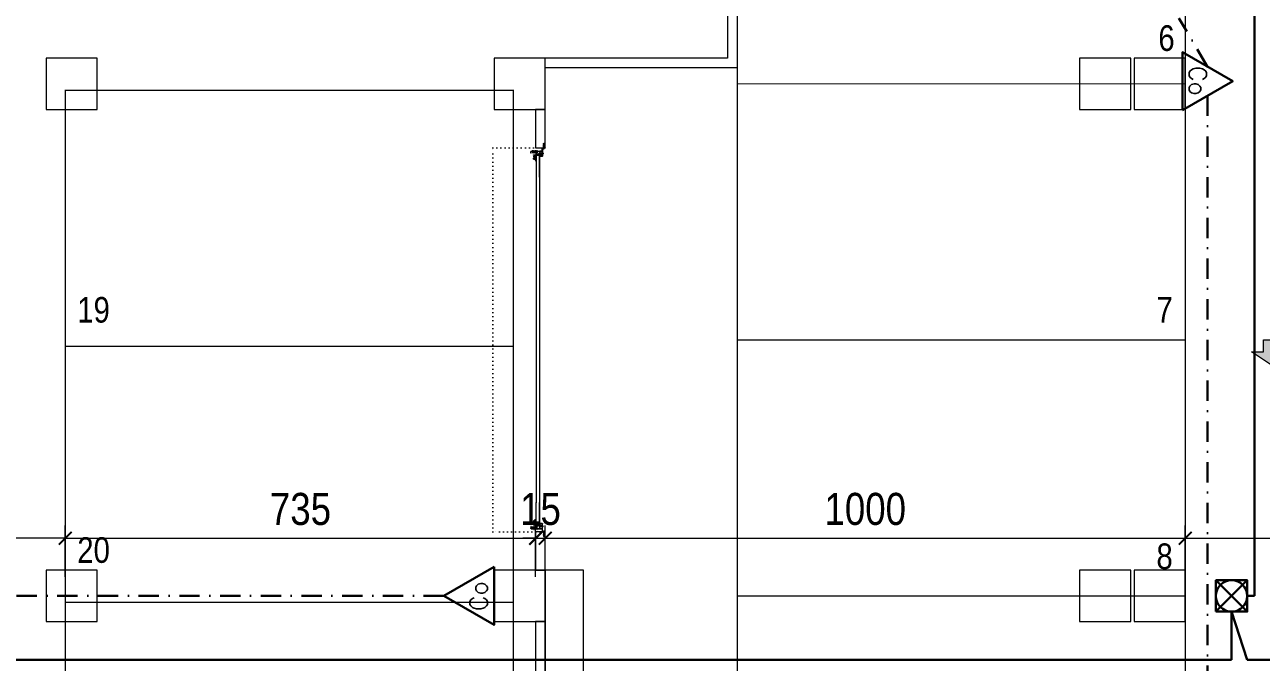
# Model space of a CAD drawing. Header units: metres. Extents: x -19121 to 152404, y -12107 to 29421.
# Drawn here: x 3627 to 5559, y 736 to 1732 of the extents above; entities that cross this region are included whole.
import ezdxf
from ezdxf.enums import TextEntityAlignment as Align

# ---------------------------------------------------------------- set-up
doc = ezdxf.new("R2010")
doc.units = ezdxf.units.M
doc.header["$LTSCALE"] = 50
doc.header["$MEASUREMENT"] = 0
for name, pattern in [('DASHDOT', [25.4, 12.7, -6.35, 0, -6.35]), ('DOT2', [0.125, 0, -0.125]), ('HIDDEN', [0.375, 0.25, -0.125])]:
    doc.linetypes.add(name, pattern=pattern)
doc.layers.get('0').update_dxf_attribs({"color": 9, "lineweight": 9})
for name, color, linetype, lineweight in [('00', 9, 'Continuous', 9), ('01', 9, 'Continuous', 9), ('05', 9, 'Continuous', 9), ('06D', 9, 'Continuous', 9), ('10', 9, 'Continuous', 9), ('20', 9, 'DOT2', 9), ('21', 9, 'Continuous', 9), ('25', 9, 'Continuous', 9), ('E-DUVAR TİPİ FLAŞÖR', 7, 'Continuous', 30), ('E-KABLO', 7, 'Continuous', 30), ('E-KARBONMONOKSİT DEDEKTÖRÜ', 7, 'Continuous', 30)]:
    doc.layers.add(name, color=color, linetype=linetype, lineweight=lineweight)
doc.styles.add('E-YAZI', font='txttw.shx', dxfattribs={"height": 200})
doc.styles.add('MuuM_TEXT-STANDART', font='ARIALN.TTF')
doc.dimstyles.new('MuuM_DIM200', dxfattribs={"dimscale": 20, "dimtxt": 2, "dimasz": 1, "dimexe": 1, "dimexo": 1, "dimgap": 1, "dimtad": 1, "dimdec": 1, "dimrnd": 0.5, "dimdsep": 46, "dimtxsty": 'MuuM_TEXT-STANDART', "dimblk": 'ARCHTICK', "dimcen": 0, "dimdle": 0.15, "dimclrd": 256, "dimclre": 256, "dimclrt": 256, "dimadec": 0, "dimazin": 0, "dimtfac": 5, "dimtdec": 1, "dimtix": 1, "dimtmove": 2, "dimatfit": 3, "dimldrblk": 'DOT', "dimfxl": 3, "dimfxlon": 1, "dimtolj": 1, "dimlwd": -1, "dimlwe": -1, "dimarcsym": 0})

# ---------------------------------------------------------------- blocks, each defined once
blk = doc.blocks.new('100_DUVAR TİPİ FLAŞÖR 085')
at = {"layer": 'E-DUVAR TİPİ FLAŞÖR', "color": 4}
blk.add_line((-1.224, 2.448), (1.224, 0), dxfattribs=at)
blk.add_lwpolyline([(-1.224, 0), (-1.224, 2.448), (1.224, 2.448), (1.224, 0)], close=True, dxfattribs=at)
blk.add_lwpolyline([(1.224, 2.448), (-1.224, 0)], dxfattribs=at)
blk.add_circle((0, 1.224), 1.224, dxfattribs=at)
blk = doc.blocks.new('100_KARBONMONOKSİT DEDEKTÖRÜ 085')
at = {"layer": 'E-KARBONMONOKSİT DEDEKTÖRÜ', "color": 4}
blk.add_lwpolyline([(2.264, 0), (0, 3.922), (-2.264, 0)], close=True, dxfattribs=at)
at = {"layer": 'E-KARBONMONOKSİT DEDEKTÖRÜ', "color": 3, "style": 'E-YAZI'}
blk.add_text('Co', height=1.36, dxfattribs=at).set_placement((-0.022, 1.201), align=Align.MIDDLE)
blk = doc.blocks.new('p-kolon_80x80')
blk.add_lwpolyline([(-40, -40), (40, -40), (40, 40), (-40, 40)], close=True)
blk = doc.blocks.new('2.bod.sitatik')
at = {"layer": '01'}
for p in [(3700, -6990), (4400, -6990), (5315, -6990), (5400, -6990), (3700, -7790), (4400, -7790), (5315, -7790), (5400, -7790)]:
    blk.add_blockref('p-kolon_80x80', p, dxfattribs=at)
blk = doc.blocks.new('p-işyeri')
at = {"color": 0, "const_width": 2}
blk.add_lwpolyline([(200, 0), (200, 700), (-200, 700), (-200, 0)], close=True, dxfattribs=at)
blk = doc.blocks.new('p-seksiyoonel kapı profil')
for p, q in [((-6.6, 4.1), (-6.8, 4.1)), ((-6.8, -13), (-6.8, 4.1)), ((-6.6, -13), (-6.6, 4.1)), ((-6.3, 4.4), (-6.3, 4.6)), ((-6.3, 4.6), (1, 4.6)), ((-6.3, 4.4), (1, 4.4)), ((-1.4, 1.3), (-1.8, 1.6)), ((-1.8, 1.6), (-1.8, -2.4)), ((-1.8, 1.6), (-1.8, -2.4)), ((-1.4, 1.3), (-1.4, -2.4)), ((-1.2, 1.2), (-1.2, -2.4)), ((-0.7, 1.6), (-1, 1.3)), ((-1, 1.3), (-1, -2.4)), ((-0.7, 1.6), (-0.7, -2.4)), ((-0.6, 1.6), (-0.6, -2.4)), ((0, 0), (33.9, 0)), ((0, 0), (0, 0)), ((1, 4.4), (1, 4.6)), ((1.3, 4.1), (1.5, 4.1)), ((1.3, 4.1), (1.3, 1.6)), ((1.5, 1.6), (1.3, 1.6)), ((1.5, 4.1), (1.5, 1.6)), ((-7.8, -4.2), (-7.8, -3.9)), ((-7.5, -3.9), (-7.8, -3.9)), ((-7.5, -4.2), (-7.8, -4.2)), ((-7.8, -4.2), (-7.1, -4.2)), ((-7.8, -4.2), (-7.8, -4.2)), ((-7.8, -6.5), (-7.8, -6.3)), ((-7.5, -6.3), (-7.8, -6.3)), ((-7.5, -6.5), (-7.8, -6.5)), ((-7.8, -6.6), (-7.8, -6.5)), ((-7.8, -6.6), (-7.1, -6.6)), ((-7.8, -8.9), (-7.8, -8.6)), ((-7.5, -8.6), (-7.8, -8.6)), ((-7.5, -8.9), (-7.8, -8.9)), ((-7.8, -8.9), (-7.1, -8.9)), ((-7.8, -8.9), (-7.8, -8.9)), ((-7.8, -11.3), (-7.8, -11)), ((-7.5, -11), (-7.8, -11)), ((-7.5, -11.3), (-7.8, -11.3)), ((-7.8, -11.3), (-7.1, -11.3)), ((-7.8, -11.3), (-7.8, -11.3)), ((-7.5, -3.9), (-6.8, -3.9)), ((-7.5, -4.2), (-7.5, -3.9)), ((-6.8, -4.2), (-7.5, -4.2)), ((-7.5, -6.3), (-6.8, -6.3)), ((-7.5, -6.5), (-7.5, -6.3)), ((-6.8, -6.5), (-7.5, -6.5)), ((-7.5, -8.6), (-6.8, -8.6)), ((-7.5, -8.9), (-7.5, -8.6)), ((-6.8, -8.9), (-7.5, -8.9)), ((-7.5, -11), (-6.8, -11)), ((-7.5, -11.3), (-7.5, -11)), ((-6.8, -11.3), (-7.5, -11.3)), ((-7.1, -3.4), (-6.8, -3.4)), ((-7.1, -3.6), (-7.1, -3.4)), ((-7.1, -3.6), (-7.1, -3.9)), ((-6.8, -3.6), (-7.1, -3.6)), ((-7.1, -4.2), (-7.1, -4.7)), ((-6.8, -4.7), (-7.1, -4.7)), ((-7.1, -5.8), (-6.8, -5.8)), ((-7.1, -6), (-7.1, -5.8)), ((-7.1, -6), (-7.1, -6.3)), ((-6.8, -6), (-7.1, -6)), ((-7.1, -6.5), (-7.1, -7.1)), ((-6.8, -7.1), (-7.1, -7.1)), ((-7.1, -8.1), (-6.8, -8.1)), ((-7.1, -8.4), (-7.1, -8.1)), ((-7.1, -8.4), (-7.1, -8.6)), ((-6.8, -8.4), (-7.1, -8.4)), ((-7.1, -8.9), (-7.1, -9.4)), ((-6.8, -9.4), (-7.1, -9.4)), ((-7.1, -10.5), (-6.8, -10.5)), ((-7.1, -10.7), (-7.1, -10.5)), ((-7.1, -10.7), (-7.1, -11)), ((-6.8, -10.7), (-7.1, -10.7)), ((-7.1, -11.3), (-7.1, -11.8)), ((-6.8, -11.8), (-7.1, -11.8)), ((-6.8, -3.6), (-6.8, -3.4)), ((-6.8, -3.6), (-6.8, -3.9)), ((-6.8, -4.7), (-6.8, -4.2)), ((-6.8, -6), (-6.8, -5.8)), ((-6.8, -6), (-6.8, -6.3)), ((-6.8, -7.1), (-6.8, -6.6)), ((-6.8, -8.4), (-6.8, -8.1)), ((-6.8, -8.4), (-6.8, -8.6)), ((-6.8, -9.4), (-6.8, -8.9)), ((-6.8, -10.7), (-6.8, -10.5)), ((-6.8, -10.7), (-6.8, -11)), ((-6.8, -11.8), (-6.8, -11.3)), ((-6.6, -13), (-6.8, -13)), ((-6.8, -13), (-6.8, -13)), ((-6.6, -3.9), (-3.5, -3.9)), ((-6.6, -4.2), (-3.5, -4.2)), ((-6.6, -6.3), (-3.5, -6.3)), ((-6.6, -6.5), (-3.5, -6.5)), ((-6.6, -8.7), (-3.5, -8.7)), ((-6.6, -8.9), (-3.5, -8.9)), ((-6.6, -11), (-3.5, -11)), ((-6.6, -11.3), (-3.5, -11.3)), ((-6.3, -13.3), (-6.3, -13.5)), ((-3.3, -13.3), (-6.3, -13.3)), ((-3.3, -13.5), (-6.3, -13.5)), ((-6.3, -13.5), (-5.7, -13.5)), ((-6.3, -13.5), (-6.3, -13.5)), ((-3.4, -4.3), (-6, -4.3)), ((-6, -6.1), (-6, -4.3)), ((-6, -4.7), (-6, -4.7)), ((-6, -5.5), (-6, -4.7)), ((-6, -5.7), (-6, -5.5)), ((-6, -5.7), (-6, -5.7)), ((-6, -6.1), (-3.4, -6.1)), ((-5.7, -13.5), (-5.5, -13.5)), ((-5.7, -13.5), (-5.7, -13.5)), ((-5.5, -13.5), (-5.5, -13.5)), ((-3.5, -3.9), (-3.5, -4.2)), ((-3.5, -6.3), (-3.5, -6.5)), ((-3.5, -8.7), (-3.5, -8.9)), ((-3.5, -11), (-3.5, -11.3)), ((-3.4, -6.1), (-3.4, -4.3)), ((-2.1, -4.4), (-3.4, -4.4)), ((-3.4, -6), (-0.6, -6)), ((-3.3, -13.3), (-3.3, -13.5)), ((-2.1, -2.5), (-2.1, -2.4)), ((-2.1, -2.4), (-0.6, -2.4)), ((-2.1, -2.5), (-0.6, -2.5)), ((-2.1, -4.8), (-2.1, -2.5)), ((-2.1, -4.8), (-0.6, -4.8)), ((-1.6, -3.4), (-1.7, -3.6)), ((-1.7, -3.6), (-1.7, -3.7)), ((-1.7, -3.6), (-1.7, -3.8)), ((-1.7, -3.7), (-1.7, -3.9)), ((-1.7, -3.8), (-1.6, -3.9)), ((-1.7, -3.9), (-1.6, -4)), ((-1.4, -3.3), (-1.6, -3.3)), ((-1.6, -3.3), (-1.6, -3.4)), ((-1.6, -3.8), (-1.4, -3.6)), ((-1.6, -3.9), (-1.5, -4)), ((-1.6, -4), (-1.5, -4.1)), ((-1.5, -4), (-1.4, -4)), ((-1.5, -4.1), (-1.4, -4.1)), ((-1.3, -3.2), (-1.4, -3.3)), ((-1.4, -3.3), (-1.4, -3.6)), ((-1.4, -4), (-1.2, -4.1)), ((-1.4, -4.1), (-1.2, -4.1)), ((-1.2, -3.2), (-1.3, -3.2)), ((-1.2, -3.2), (-1.2, -3.5)), ((-1, -3.3), (-1.2, -3.2)), ((-1.2, -4.1), (-1.1, -4)), ((-1.2, -4.1), (-1.1, -4.1)), ((-1.1, -4), (-1, -4)), ((-1.1, -4.1), (-1, -4.1)), ((-1, -3.3), (-1, -3.6)), ((-0.9, -3.3), (-1, -3.3)), ((-1, -3.6), (-0.8, -3.8)), ((-1, -4), (-0.9, -3.9)), ((-1, -4.1), (-0.9, -4)), ((-0.8, -3.4), (-0.9, -3.3)), ((-0.9, -3.9), (-0.8, -3.8)), ((-0.9, -4), (-0.8, -3.9)), ((-0.8, -3.6), (-0.8, -3.4)), ((-0.8, -3.7), (-0.8, -3.6)), ((-0.8, -3.8), (-0.8, -3.6)), ((-0.8, -3.9), (-0.8, -3.7)), ((-0.1, 0), (-0.6, 0)), ((-0.6, -2), (-0.6, 0)), ((-0.6, -0.6), (-0.6, -0.7)), ((-0.6, -1.7), (-0.6, -1.7)), ((-0.6, -2), (-0.1, -2)), ((-0.6, -2), (-0.6, -2.4)), ((-0.6, -2.4), (-0.6, -2.5)), ((-0.6, -2.4), (-0.1, -2.4)), ((-0.6, -2.5), (-0.6, -2.5)), ((-0.6, -3.2), (-0.6, -2.5)), ((-0.6, -2.5), (-0.2, -2.5)), ((-0.6, -4.8), (-0.6, -3.2)), ((-0.6, -3.2), (-0.5, -3.2)), ((-0.6, -5.8), (-0.6, -4.8)), ((-0.6, -4.8), (-0.5, -4.8)), ((-0.6, -4.8), (-0.6, -5.3)), ((-0.1, -5.3), (-0.6, -5.3)), ((-0.6, -9.6), (-0.6, -5.3)), ((-0.6, -5.8), (-0.6, -5.8)), ((-0.6, -6), (-0.6, -5.8)), ((-0.1, -9.6), (-0.6, -9.6)), ((-0.5, -3.2), (-0.4, -3.2)), ((-0.5, -4.8), (-0.5, -3.2)), ((-0.4, -4.8), (-0.5, -4.8)), ((-0.4, -3.1), (-0.3, -2.9)), ((-0.4, -3.2), (-0.4, -3.1)), ((-0.3, -4.8), (-0.4, -4.8)), ((-0.3, -2.7), (-0.2, -2.5)), ((-0.3, -2.9), (-0.3, -2.7)), ((-0.2, -4.8), (-0.3, -4.8)), ((-0.3, -4.8), (-0.3, -4.8)), ((-0.2, -2.5), (-0.2, -2.5)), ((-0.2, -2.5), (-0.1, -2.5)), ((-0.1, -4.8), (-0.2, -4.8)), ((-0.2, -4.8), (-0.2, -4.8)), ((-0.1, -5.8), (-0.2, -5.8)), ((-0.2, -5.8), (0.4, -5.8)), ((-0.1, -0.2), (-0.1, 0)), ((-0.1, -0.2), (0, -0.2)), ((-0.1, -5.3), (-0.1, -0.2)), ((-0.1, -2.5), (-0.1, -2.4)), ((-0.1, -2.5), (-0.1, -2.5)), ((-0.1, -4.8), (-0.1, -4.8)), ((-0.1, -4.8), (-0.1, -4.8)), ((-0.1, -5.3), (0, -5.3)), ((-0.1, -5.8), (-0.1, -5.3)), ((0.4, -5.8), (-0.1, -5.8)), ((0.1, -5.8), (-0.1, -5.8)), ((-0.1, -9.6), (-0.1, -5.8)), ((33.9, 0), (0, 0)), ((0, 0), (0, -0.4)), ((0, -0.4), (0, -0.5)), ((0, -0.5), (0, -0.6)), ((0, -0.6), (0, -0.6)), ((0, -0.6), (0, -0.9)), ((0, -0.9), (0, -0.9)), ((0, -0.9), (0, -0.9)), ((0, -0.9), (0, -1.5)), ((0, -1.5), (0, -1.6)), ((0, -1.6), (0, -2.1)), ((0, -2.1), (0, -2.2)), ((0, -2.2), (0, -2.3)), ((0, -2.3), (0, -2.7)), ((0, -2.7), (0, -3.1)), ((0, -3.1), (0, -3.2)), ((0, -3.2), (0, -3.4)), ((0, -3.4), (0, -4.5)), ((0, -4.5), (0, -4.5)), ((0, -4.5), (0, -4.5)), ((0, -4.5), (0, -4.8)), ((0, -4.8), (0, -4.8)), ((0, -4.8), (0, -4.9)), ((0, -4.9), (0, -5.1)), ((0, -5.1), (0, -5.4)), ((0, -5.4), (33.9, -5.4)), ((0.1, -5.8), (0.1, -5.4)), ((0.1, -5.8), (0.1, -5.9)), ((0.3, -5.8), (0.1, -5.8)), ((0.1, -5.8), (0.2, -5.8)), ((0.4, -5.9), (0.1, -5.9)), ((0.1, -5.9), (0.4, -5.9)), ((0.4, -6.6), (0.1, -6.6)), ((0.1, -7.6), (0.4, -7.6)), ((0.1, -8.7), (0.1, -8.3)), ((0.4, -8.3), (0.1, -8.3)), ((2.2, -8.7), (0.1, -8.7)), ((0.3, -5.8), (0.3, -5.4)), ((0.3, -5.8), (0.4, -5.8)), ((0.4, -5.4), (0.4, -5.5)), ((0.4, -5.8), (0.4, -5.4)), ((0.4, -5.5), (0.4, -5.5)), ((0.4, -5.5), (0.4, -5.6)), ((0.4, -5.6), (0.4, -5.7)), ((0.4, -5.7), (0.4, -5.8)), ((0.4, -8.4), (0.4, -5.8)), ((3.9, -5.8), (0.4, -5.8)), ((0.4, -8.4), (0.4, -5.8)), ((0.4, -5.8), (0.4, -5.8)), ((3.9, -8.4), (0.4, -8.4)), ((0.4, -8.4), (0.4, -8.4)), ((0.9, -7.1), (0.9, -7.2)), ((1, -7.1), (0.9, -7.1)), ((0.9, -7.2), (1, -7.4)), ((1, -7.4), (1.1, -7.6)), ((1.1, -7.6), (1.2, -7.8)), ((1.1, -9.2), (1.1, -8.7)), ((1.2, -9.2), (1.1, -9.2)), ((1.1, -9.2), (1.1, -9.2)), ((1.1, -9.2), (1.2, -9.2)), ((1.1, -9.2), (1.1, -9.2)), ((1.1, -9.2), (1.1, -9.2)), ((1.2, -9.2), (1.1, -9.2)), ((1.3, -6.8), (1.2, -7)), ((1.2, -7), (1.2, -7.2)), ((1.2, -7.2), (1.3, -7.4)), ((1.2, -7.8), (1.3, -8)), ((1.2, -9.2), (1.2, -8.7)), ((1.2, -9.2), (1.4, -9.2)), ((1.4, -9.2), (1.2, -9.2)), ((1.6, -9.2), (1.2, -9.2)), ((1.2, -9.2), (1.2, -9.2)), ((1.4, -6.4), (1.3, -6.6)), ((1.3, -6.6), (1.3, -6.8)), ((1.3, -7.1), (1.4, -6.9)), ((1.4, -7.3), (1.3, -7.1)), ((1.3, -7.4), (1.3, -7.6)), ((1.3, -7.6), (1.5, -7.8)), ((1.3, -8), (1.5, -8.1)), ((1.6, -6.2), (1.4, -6.4)), ((1.6, -6.5), (1.4, -6.6)), ((1.4, -6.7), (1.4, -6.6)), ((1.4, -6.6), (1.5, -6.9)), ((1.5, -6.6), (1.4, -6.6)), ((1.4, -6.9), (1.4, -6.7)), ((1.4, -6.9), (1.4, -6.7)), ((1.4, -7.1), (1.4, -6.9)), ((1.4, -7.3), (1.4, -7.1)), ((1.5, -7.5), (1.4, -7.3)), ((1.4, -7.5), (1.4, -7.3)), ((1.5, -7.7), (1.4, -7.5)), ((1.4, -9.2), (1.7, -9.2)), ((1.4, -9.2), (1.4, -9.2)), ((1.6, -9.2), (1.4, -9.2)), ((1.5, -6.5), (1.7, -6.3)), ((1.5, -6.6), (1.6, -6.5)), ((1.5, -6.6), (1.5, -6.5)), ((1.5, -6.6), (1.6, -6.5)), ((1.5, -6.9), (1.5, -6.6)), ((1.5, -6.9), (1.5, -7.2)), ((1.6, -7.1), (1.5, -6.9)), ((1.5, -7.2), (1.5, -7.2)), ((1.5, -7.2), (1.5, -7.5)), ((1.5, -7.7), (1.5, -7.5)), ((1.5, -7.5), (1.5, -7.8)), ((1.5, -7.7), (1.5, -7.7)), ((1.5, -7.8), (1.6, -8)), ((1.6, -7.8), (1.5, -7.8)), ((1.5, -7.8), (1.8, -7.9)), ((1.5, -8.1), (1.7, -8.2)), ((1.7, -6.1), (1.6, -6.2)), ((1.6, -6.5), (1.7, -6.3)), ((1.6, -6.5), (2, -6.3)), ((1.9, -6.3), (1.6, -6.5)), ((1.6, -6.8), (1.7, -6.7)), ((1.6, -6.9), (1.6, -6.8)), ((1.6, -7.1), (1.6, -6.9)), ((1.6, -7.2), (1.6, -7.1)), ((1.6, -7.2), (1.6, -7.1)), ((1.6, -7.5), (1.6, -7.2)), ((1.6, -7.3), (1.6, -7.2)), ((1.6, -7.4), (1.6, -7.3)), ((1.7, -7.6), (1.6, -7.4)), ((1.6, -7.8), (1.6, -7.5)), ((1.7, -7.9), (1.6, -7.8)), ((1.7, -7.9), (1.6, -7.8)), ((1.9, -7.9), (1.6, -7.8)), ((1.6, -8), (1.8, -8.1)), ((1.7, -9.2), (1.6, -9.2)), ((1.9, -6), (1.7, -6.1)), ((1.7, -6.3), (1.9, -6.2)), ((1.7, -6.3), (1.8, -6.2)), ((1.7, -6.6), (1.8, -6.4)), ((1.7, -6.7), (1.7, -6.6)), ((1.8, -7.7), (1.7, -7.6)), ((1.9, -8), (1.7, -7.9)), ((1.8, -8), (1.7, -7.9)), ((1.7, -8.2), (1.9, -8.3)), ((1.7, -9.2), (1.7, -8.7)), ((1.7, -9.2), (1.9, -9.2)), ((1.9, -9.2), (1.7, -9.2)), ((2, -9.2), (1.7, -9.2)), ((1.8, -6.2), (2, -6.1)), ((1.8, -6.4), (1.9, -6.4)), ((1.8, -7.8), (1.8, -7.7)), ((1.9, -7.9), (1.8, -7.8)), ((1.8, -7.9), (2.1, -8)), ((2, -8.1), (1.8, -8)), ((1.8, -8.1), (1.9, -8.2)), ((2.1, -5.9), (1.9, -6)), ((1.9, -6.2), (2.1, -6.1)), ((2, -6.2), (1.9, -6.3)), ((1.9, -6.4), (2, -6.3)), ((2, -7.9), (1.9, -7.9)), ((2.1, -8), (1.9, -7.9)), ((2.1, -8.1), (1.9, -8)), ((1.9, -8.2), (2.1, -8.3)), ((1.9, -8.3), (2.1, -8.3)), ((2.1, -9.2), (1.9, -9.2)), ((1.9, -9.2), (1.9, -9.2)), ((2, -9.2), (1.9, -9.2)), ((2.4, -5.9), (2, -6.2)), ((2, -6.1), (2.2, -6)), ((2, -6.3), (2.1, -6.2)), ((2, -6.3), (2.1, -6.2)), ((2, -6.9), (2.1, -6.8)), ((2.1, -6.9), (2, -7.1)), ((2, -7.1), (2, -6.9)), ((2, -7.1), (2, -7.2)), ((2, -7.2), (2, -7.1)), ((2, -7.2), (2.1, -7.3)), ((2, -7.4), (2, -7.2)), ((2.1, -7.5), (2, -7.4)), ((2.1, -8), (2, -7.9)), ((2.2, -8.2), (2, -8.1)), ((2.1, -9.2), (2, -9.2)), ((2.3, -5.9), (2.1, -5.9)), ((2.1, -6.2), (2.4, -5.9)), ((2.1, -6.1), (2.3, -6)), ((2.1, -6.2), (2.2, -6.1)), ((2.1, -6.8), (2.2, -6.6)), ((2.3, -6.7), (2.1, -6.8)), ((2.1, -6.8), (2.1, -6.9)), ((2.1, -7.3), (2.2, -7.5)), ((2.3, -7.6), (2.1, -7.5)), ((2.1, -8), (2.1, -8)), ((2.1, -8), (2.1, -8)), ((2.1, -8), (2.4, -8.1)), ((2.4, -8.1), (2.1, -8)), ((2.3, -8), (2.1, -8)), ((2.3, -8.2), (2.1, -8.1)), ((2.1, -8.3), (2.4, -8.3)), ((2.1, -8.3), (2.2, -8.3)), ((2.1, -9.2), (2.1, -8.7)), ((2.1, -9.2), (2.1, -9.2)), ((2.2, -6), (2.3, -6)), ((2.2, -6.1), (2.3, -6.1)), ((2.2, -6.6), (2.3, -6.5)), ((2.2, -7.5), (2.3, -7.5)), ((2.5, -8.2), (2.2, -8.2)), ((2.2, -8.7), (2.2, -8.4)), ((4.6, -8.7), (2.2, -8.7)), ((2.4, -5.9), (2.3, -5.9)), ((2.3, -6), (2.3, -6)), ((2.3, -6.1), (2.5, -6.1)), ((2.3, -6.5), (2.5, -6.5)), ((2.5, -6.6), (2.3, -6.6)), ((2.4, -6.6), (2.3, -6.7)), ((2.3, -7.5), (2.5, -7.6)), ((2.3, -7.6), (2.5, -7.6)), ((2.4, -7.7), (2.3, -7.6)), ((2.4, -8.1), (2.3, -8)), ((2.5, -8.2), (2.3, -8.2)), ((2.5, -5.9), (2.4, -5.9)), ((2.4, -5.9), (2.4, -5.9)), ((2.4, -5.9), (2.7, -6.1)), ((2.5, -6.6), (2.4, -6.6)), ((2.6, -7.7), (2.4, -7.7)), ((2.4, -8.1), (2.6, -8.2)), ((2.7, -8.2), (2.4, -8.1)), ((2.5, -8.1), (2.4, -8.1)), ((2.4, -8.3), (2.6, -8.3)), ((2.7, -5.9), (2.5, -5.9)), ((2.5, -6), (2.7, -6)), ((2.5, -6.1), (2.6, -6.1)), ((2.5, -6.5), (2.6, -6.5)), ((2.5, -6.5), (2.5, -6.5)), ((2.5, -6.5), (2.7, -6.6)), ((2.5, -6.5), (2.6, -6.5)), ((2.5, -6.5), (2.6, -6.5)), ((2.7, -6.6), (2.5, -6.6)), ((2.7, -6.6), (2.5, -6.6)), ((2.5, -7.6), (2.7, -7.6)), ((2.5, -7.6), (2.6, -7.6)), ((2.7, -7.6), (2.5, -7.7)), ((2.6, -7.7), (2.5, -7.7)), ((2.5, -7.7), (2.5, -7.7)), ((2.6, -7.7), (2.5, -7.7)), ((2.7, -8.1), (2.5, -8.1)), ((2.5, -8.2), (2.5, -8.2)), ((2.6, -6.1), (2.7, -6.1)), ((2.6, -6.5), (2.8, -6.6)), ((2.6, -6.5), (2.8, -6.5)), ((2.6, -6.5), (2.7, -6.5)), ((2.6, -7.6), (2.8, -7.5)), ((2.8, -7.6), (2.6, -7.7)), ((2.8, -7.6), (2.6, -7.7)), ((2.7, -7.7), (2.6, -7.7)), ((2.7, -8.2), (2.6, -8.2)), ((2.6, -8.3), (2.7, -8.3)), ((2.9, -6), (2.7, -5.9)), ((2.7, -6), (2.9, -6.1)), ((2.7, -6.1), (2.9, -6.1)), ((2.7, -6.1), (3, -6.2)), ((2.7, -6.5), (2.9, -6.6)), ((2.7, -6.6), (2.7, -6.6)), ((2.8, -6.7), (2.7, -6.6)), ((2.7, -6.6), (2.8, -6.7)), ((2.8, -7.5), (2.7, -7.6)), ((2.7, -7.6), (2.7, -7.6)), ((2.9, -7.6), (2.7, -7.7)), ((2.8, -8.1), (2.7, -8.1)), ((2.9, -8.2), (2.7, -8.3)), ((2.8, -8.2), (2.7, -8.2)), ((2.7, -8.3), (2.7, -8.3)), ((2.8, -6.5), (2.9, -6.6)), ((2.8, -6.7), (2.8, -6.6)), ((2.8, -6.6), (2.9, -6.7)), ((2.9, -6.8), (2.8, -6.7)), ((2.8, -6.7), (2.9, -6.7)), ((2.9, -7.4), (2.8, -7.5)), ((2.8, -7.6), (2.8, -7.5)), ((2.8, -7.5), (2.8, -7.5)), ((2.8, -7.5), (2.9, -7.5)), ((2.9, -7.5), (2.8, -7.6)), ((2.9, -7.5), (2.8, -7.6)), ((3.1, -7.9), (2.8, -8.2)), ((2.9, -8), (2.8, -8.1)), ((2.9, -8.1), (2.8, -8.2)), ((3.1, -6.1), (2.9, -6)), ((2.9, -6.1), (3.1, -6.2)), ((2.9, -6.1), (3, -6.2)), ((2.9, -6.6), (3, -6.7)), ((2.9, -6.6), (3, -6.7)), ((2.9, -6.7), (3, -6.8)), ((3, -6.9), (2.9, -6.8)), ((2.9, -7.5), (3, -7.3)), ((3, -7.4), (2.9, -7.5)), ((3, -7.4), (2.9, -7.5)), ((3, -7.5), (2.9, -7.6)), ((3.3, -8), (2.9, -8.2)), ((3.1, -8), (2.9, -8.1)), ((3, -8), (2.9, -8)), ((3, -6.2), (3.1, -6.2)), ((3, -6.2), (3, -6.2)), ((3, -6.2), (3.3, -6.3)), ((3, -6.7), (3.1, -6.9)), ((3, -6.7), (3, -6.9)), ((3, -6.8), (3.1, -6.9)), ((3, -7.1), (3, -6.9)), ((3, -6.9), (3.1, -7)), ((3, -7.2), (3, -7.1)), ((3.1, -7.1), (3, -7.3)), ((3, -7.3), (3, -7.2)), ((3.1, -7.2), (3, -7.4)), ((3, -7.3), (3, -7.4)), ((3.1, -7.4), (3, -7.5)), ((3.1, -7.9), (3, -8)), ((3.2, -6.2), (3.1, -6.1)), ((3.1, -6.2), (3.3, -6.3)), ((3.1, -6.2), (3.2, -6.3)), ((3.1, -6.9), (3.1, -7.1)), ((3.1, -6.9), (3.2, -7)), ((3.2, -7), (3.1, -7.2)), ((3.1, -7), (3.1, -7.2)), ((3.1, -7.2), (3.1, -7.4)), ((3.2, -7.8), (3.1, -7.9)), ((3.3, -7.8), (3.1, -7.9)), ((3.3, -7.9), (3.1, -8)), ((3.2, -6.3), (3.3, -6.4)), ((3.3, -7.7), (3.2, -7.8)), ((3.3, -6.2), (3.4, -6.4)), ((3.3, -6.3), (3.5, -6.4)), ((3.3, -6.4), (3.4, -6.5)), ((3.4, -7.6), (3.3, -7.7)), ((3.6, -7.6), (3.3, -7.8)), ((3.5, -7.7), (3.3, -8)), ((3.4, -7.8), (3.3, -7.9)), ((3.4, -6.5), (3.4, -6.6)), ((3.4, -6.6), (3.5, -6.7)), ((3.5, -7.5), (3.4, -7.6)), ((3.5, -6.4), (3.5, -6.7)), ((3.5, -6.5), (3.6, -6.9)), ((3.5, -6.7), (3.6, -6.9)), ((3.5, -6.7), (3.5, -6.9)), ((3.5, -6.7), (3.6, -7)), ((3.5, -6.9), (3.6, -7)), ((3.6, -7.3), (3.5, -7.4)), ((3.5, -7.4), (3.5, -7.5)), ((3.5, -7.6), (3.5, -7.7)), ((3.6, -6.9), (3.6, -7.3)), ((3.6, -6.9), (3.6, -7.1)), ((3.6, -7), (3.6, -7.1)), ((3.6, -7), (3.6, -7)), ((3.6, -7), (3.6, -7.3)), ((3.6, -7.1), (3.6, -7.2)), ((3.6, -7.1), (3.6, -7.3)), ((3.6, -7.3), (3.6, -7.4)), ((3.6, -7.3), (3.6, -7.6)), ((3.9, -5.5), (3.9, -5.4)), ((3.9, -5.6), (3.9, -5.5)), ((3.9, -5.5), (3.9, -5.5)), ((3.9, -5.7), (3.9, -5.6)), ((3.9, -5.8), (3.9, -5.7)), ((3.9, -8.4), (3.9, -5.8)), ((3.9, -5.8), (4, -5.8)), ((3.9, -7.6), (6.1, -7.6)), ((3.9, -8.3), (6.1, -8.3)), ((3.9, -9.2), (3.9, -8.7)), ((3.9, -9.2), (4, -9.2)), ((4, -9.2), (3.9, -9.2)), ((4.1, -9.2), (3.9, -9.2)), ((4, -5.8), (4, -5.4)), ((4, -5.8), (4, -7.6)), ((8.9, -5.8), (4, -5.8)), ((4.1, -9.2), (4, -9.2)), ((4, -9.2), (4.1, -9.2)), ((4, -9.2), (4, -9.2)), ((4.1, -9.2), (4.1, -8.7)), ((4.1, -9.2), (4.4, -9.2)), ((4.4, -9.2), (4.1, -9.2)), ((4.6, -9.2), (4.1, -9.2)), ((4.1, -9.2), (4.1, -9.2)), ((4.4, -9.2), (4.6, -9.2)), ((4.4, -9.2), (4.4, -9.2)), ((4.6, -9.2), (4.4, -9.2)), ((4.6, -8.3), (4.6, -9.7)), ((5.7, -9.7), (4.6, -9.7)), ((5.7, -9.7), (5.7, -8.3)), ((5.9, -8.7), (5.7, -8.7)), ((5.9, -8.7), (5.9, -8.3)), ((6.1, -7.6), (6.1, -8.3)), ((6.1, -7.6), (6.6, -7.6)), ((6.1, -8.3), (6.6, -8.3)), ((6.3, -7.6), (6.3, -5.8)), ((8, -5.8), (6.6, -5.8)), ((6.6, -5.8), (8.1, -5.8)), ((6.6, -7.6), (6.6, -8.3)), ((6.8, -5.8), (6.8, -5.9)), ((7.8, -5.9), (6.8, -5.9)), ((6.8, -5.9), (7.8, -5.9)), ((7.8, -5.9), (7.8, -5.8)), ((8.9, -5.8), (8.9, -5.4))]:
    blk.add_line(p, q)
for centre, radius, start, end in [((-6.3, 4.1), 0.473, 90, 180), ((-6.3, 4.1), 0.236, 90, 180), ((-1.2, 1.5), 0.295, 225, 269.1856), ((-1.2, 1.5), 0.295, 270.3711, 314.3764), ((1, 4.1), 0.473, 0, 90), ((1, 4.1), 0.236, 0, 90), ((-6.8, -3.9), 0.0295, 180, 258.463), ((-6.8, -4.2), 0.0295, 101.537, 180), ((-6.8, -6.3), 0.0295, 180, 258.463), ((-6.8, -6.6), 0.0295, 101.537, 180), ((-6.8, -8.6), 0.0295, 180, 258.463), ((-6.8, -8.9), 0.0295, 101.537, 180), ((-6.8, -11), 0.0295, 180, 258.463), ((-6.8, -11.3), 0.0295, 101.537, 180), ((-6.3, -13), 0.473, 180, 270), ((-6.3, -13), 0.473, 180, 270), ((-6.3, -13), 0.236, 180, 270), ((-1.2, -3.8), 0.295, 90.8144, 135), ((-1.2, -3.8), 0.295, 45.6236, 89.6289), ((-0.1, -5.3), 0.472, 180, 270), ((-0.1, -5.8), 0.0295, 180, 270), ((0.1, -7.1), 0.502, 90, 116.3511), ((0.1, -7.1), 0.502, 243.6489, 270), ((0.1, -5.9), 0.0177, 180, 270), ((6.6, -5.8), 0.0295, 180, 270), ((6.8, -5.9), 0.0177, 180, 270), ((7.8, -5.9), 0.0177, 270, 0), ((8, -5.8), 0.0295, 270, 0)]:
    blk.add_arc(centre, radius, start, end)
blk = doc.blocks.new('çelik dübel')
at = {"layer": '10', "linetype": 'HIDDEN', "ltscale": 7}
for p, q in [((-87, -2), (-85, 2)), ((-85, -6), (-85, 2)), ((-68, 2), (-85, 2)), ((-75, -6), (-75, 2)), ((-70, -6), (-70, 2)), ((-68, 3), (-58, 2)), ((-68, -7), (-68, 3)), ((-58, -6), (-58, 2)), ((-53, 2), (-58, 2)), ((-8, 2), (-58, 2)), ((-53, -6), (-53, 2)), ((-25, -6), (-25, 2)), ((-25, -6), (-24, 2)), ((-23, -6), (-22, 2)), ((-21, -6), (-20, 2)), ((-19, -6), (-18, 2)), ((-17, -6), (-16, 2)), ((-85, -6), (-87, -2)), ((-68, -6), (-85, -6)), ((-68, -7), (-58, -6)), ((-53, -5), (-58, -5)), ((-8, -6), (-58, -6))]:
    blk.add_line(p, q, dxfattribs=at)
at = {"layer": '10', "linetype": 'Continuous'}
for p, q in [((-15, -6), (-14, 2)), ((-13, -6), (-12, 2)), ((-11, -6), (-10, 1)), ((-10, -9), (-10, 5)), ((-9, 5), (-10, 5)), ((-9, -9), (-9, 5)), ((-8, 2), (-8, 3)), ((-8, -4), (-8, 0)), ((-5, 4), (-7, 4)), ((-5, 1), (-7, 1)), ((-4, 2), (-4, 3)), ((-1, 2), (-4, 2)), ((-4, -4), (-4, 0)), ((-3, -6), (-2, 2)), ((-1, -6), (0, 1)), ((0, -5), (0, 1)), ((-9, -9), (-10, -9)), ((-8, -6), (-8, -7)), ((-5, -5), (-7, -5)), ((-5, -8), (-7, -8)), ((-4, -6), (-4, -7)), ((-1, -6), (-4, -6))]:
    blk.add_line(p, q, dxfattribs=at)
at = {"layer": '10', "color": 4}
for p, q in [((-10, 3), (-10, 5)), ((-10, -7), (-10, -9))]:
    blk.add_line(p, q, dxfattribs=at)
at = {"layer": '10', "linetype": 'HIDDEN'}
for points in [[(-68, 1), (-67, 0), (-67, 0), (-67, 0), (-66, -1), (-66, -1), (-66, -2), (-65, -2), (-65, -3), (-65, -3), (-65, -3), (-65, -3), (-64, -4), (-64, -4), (-64, -3), (-64, -3), (-63, -3), (-63, -3), (-63, -3), (-63, -2), (-62, -2), (-62, -2), (-62, -1), (-62, -1), (-61, -1), (-61, -1), (-61, -1), (-61, 0), (-61, 0), (-60, -1), (-60, -1), (-60, -1), (-60, -1), (-60, -1), (-60, -2), (-59, -2), (-59, -3), (-59, -3), (-59, -3), (-58, -3), (-58, -3)], [(-68, 0), (-68, 0), (-68, 0), (-68, -1), (-68, -1), (-68, -1), (-68, -1), (-68, -1), (-68, -1), (-68, -1), (-68, -1), (-68, -1), (-67, -1), (-67, -1), (-67, -1), (-67, -1), (-67, -1), (-67, -1), (-67, -1), (-67, -1), (-67, -1), (-67, -1), (-67, -1), (-67, -1), (-67, -1), (-67, -1), (-67, -1), (-67, -2), (-67, -2), (-67, -2), (-67, -2), (-67, -2), (-67, -2), (-67, -2), (-67, -2), (-67, -2), (-67, -2), (-67, -2), (-67, -2), (-67, -2), (-67, -2), (-67, -2), (-67, -2), (-66, -2), (-66, -3), (-66, -3), (-66, -3), (-66, -3), (-66, -3), (-66, -3), (-66, -3), (-66, -3), (-66, -3), (-66, -3), (-66, -3), (-66, -3), (-66, -3), (-66, -3), (-66, -3), (-66, -3), (-66, -3), (-66, -4), (-66, -4), (-66, -4), (-66, -4), (-66, -4), (-66, -4), (-66, -4), (-66, -4), (-66, -4), (-66, -4), (-66, -4), (-65, -4), (-65, -4), (-65, -4), (-65, -4), (-65, -4), (-65, -4), (-65, -4), (-65, -4), (-65, -4), (-65, -4), (-65, -4), (-65, -4), (-65, -4), (-65, -4), (-65, -5), (-65, -5), (-65, -5), (-64, -5), (-64, -5), (-64, -5), (-64, -5), (-64, -5), (-64, -5), (-64, -5), (-64, -5), (-64, -5), (-64, -5), (-64, -4), (-64, -4), (-64, -4), (-64, -4), (-64, -4), (-64, -4), (-63, -4), (-63, -4), (-63, -4), (-63, -4), (-63, -4), (-63, -4), (-63, -4), (-63, -4), (-63, -4), (-63, -4), (-63, -4), (-63, -4), (-63, -4), (-63, -4), (-63, -4), (-63, -4), (-63, -4), (-63, -4), (-63, -4), (-63, -4), (-63, -4), (-63, -4), (-63, -4), (-63, -4), (-62, -4), (-62, -4), (-62, -3), (-62, -3), (-62, -3), (-62, -3), (-62, -3), (-62, -3), (-62, -3), (-62, -3), (-62, -3), (-62, -3), (-62, -3), (-62, -3), (-62, -3), (-62, -3), (-62, -3), (-62, -3), (-62, -3), (-62, -3), (-62, -3), (-62, -3), (-62, -3), (-62, -3), (-62, -3), (-62, -3), (-62, -3), (-62, -2), (-61, -2), (-61, -2), (-61, -2), (-61, -2), (-61, -2), (-61, -2), (-61, -2), (-61, -2), (-61, -2), (-61, -2), (-61, -2), (-61, -2), (-61, -2), (-61, -2), (-61, -2), (-61, -2), (-61, -2), (-61, -2), (-61, -2), (-61, -2), (-61, -2), (-61, -2), (-61, -2), (-61, -2), (-61, -2), (-61, -2), (-61, -2), (-61, -2), (-61, -2), (-61, -2), (-61, -2), (-61, -2), (-61, -2), (-61, -2), (-61, -2), (-61, -2), (-61, -2), (-61, -2), (-61, -2), (-61, -2), (-61, -2), (-61, -2), (-61, -2), (-60, -2), (-60, -2), (-60, -2), (-60, -2), (-60, -3), (-60, -3), (-60, -3), (-60, -3), (-60, -3), (-60, -3), (-60, -3), (-60, -3), (-60, -3), (-60, -3), (-60, -3), (-60, -3), (-60, -3), (-60, -3), (-60, -3), (-60, -3), (-60, -3), (-60, -3), (-60, -4), (-60, -4), (-60, -4), (-60, -4), (-60, -4), (-60, -4), (-59, -4), (-59, -4), (-59, -4), (-59, -4), (-59, -4), (-59, -4), (-59, -4), (-59, -4), (-59, -4), (-59, -4), (-58, -4), (-58, -4), (-58, -5)]]:
    blk.add_lwpolyline(points, dxfattribs=at)
at = {"layer": '10', "linetype": 'Continuous'}
for centre, start, end in [((-7, 3), 90, 180), ((-7, 2), 180, 270), ((-7, 0), 90, 180), ((-5, 3), 0, 90), ((-5, 2), 270, 0), ((-5, 0), 0, 90), ((-1, 1), 0, 90), ((-7, -4), 180, 270), ((-7, -6), 90, 180), ((-7, -7), 180, 270), ((-5, -4), 270, 0), ((-5, -6), 0, 90), ((-5, -7), 270, 0), ((-1, -5), 270, 0)]:
    blk.add_arc(centre, 1, start, end, dxfattribs=at)
blk = doc.blocks.new('dsa')
at = {"layer": '10'}
for p, q in [((61905.8, 2715.5, 0), (61905.8, 2715.2, 0)), ((61905.8, 2715.2, 0), (61907.6, 2715.2, 0)), ((61905.8, 2710.3, 0), (61907.6, 2710.3, 0)), ((61905.8, 2710, 0), (61905.8, 2710.3, 0)), ((61907.4, 2715.6, 0), (61906, 2715.6, 0)), ((61907.4, 2709.9, 0), (61906, 2709.9, 0)), ((61906.2, 2715.8, 0), (61906.3, 2715.9, 0)), ((61906.2, 2715.8, 0), (61907.2, 2715.8, 0)), ((61906.2, 2715.8, 0), (61906.2, 2715.8, 0)), ((61906.2, 2715.8, 0), (61906.2, 2715.8, 0)), ((61906.2, 2715.7, 0), (61906.2, 2715.8, 0)), ((61906.2, 2715.6, 0), (61907.2, 2715.7, 0)), ((61906.2, 2715.6, 0), (61906.2, 2715.7, 0)), ((61906.2, 2715.7, 0), (61906.2, 2715.7, 0)), ((61906.2, 2715.6, 0), (61906.2, 2715.6, 0)), ((61906.2, 2715.6, 0), (61906.2, 2715.6, 0)), ((61906.2, 2715.2, 0), (61907.2, 2715.2, 0)), ((61906.2, 2715.1, 0), (61906.2, 2715.2, 0)), ((61906.2, 2715, 0), (61906.2, 2710.5, 0)), ((61906.2, 2710.3, 0), (61907.2, 2710.3, 0)), ((61906.2, 2710.3, 0), (61906.2, 2710.3, 0)), ((61906.7, 2715.9, 0), (61906.3, 2715.9, 0)), ((61906.3, 2715.5, 0), (61906.3, 2715.2, 0)), ((61906.3, 2710, 0), (61906.3, 2710.3, 0)), ((61906.7, 2715.9, 0), (61907.1, 2715.9, 0)), ((61907.2, 2715.8, 0), (61907.1, 2715.9, 0)), ((61907.1, 2715.5, 0), (61907.1, 2715.2, 0)), ((61907.1, 2715.5, 0), (61907.1, 2715.5, 0)), ((61907.1, 2709.9, 0), (61907.1, 2710.3, 0)), ((61907.1, 2709.9, 0), (61907.1, 2710, 0)), ((61907.2, 2715.8, 0), (61907.2, 2715.7, 0)), ((61907.2, 2715.8, 0), (61907.2, 2715.8, 0)), ((61907.2, 2715.8, 0), (61907.2, 2715.8, 0)), ((61907.2, 2715.8, 0), (61907.2, 2715.8, 0)), ((61907.2, 2715.7, 0), (61907.2, 2715.7, 0)), ((61907.2, 2715.7, 0), (61907.2, 2715.7, 0)), ((61907.2, 2715.7, 0), (61907.2, 2715.6, 0)), ((61907.2, 2715.6, 0), (61907.2, 2715.6, 0)), ((61907.2, 2715.2, 0), (61907.2, 2715.1, 0)), ((61907.2, 2715.2, 0), (61907.2, 2715.1, 0)), ((61907.2, 2710.5, 0), (61907.2, 2715, 0)), ((61907.2, 2710.5, 0), (61907.2, 2715, 0)), ((61907.2, 2710.3, 0), (61907.2, 2710.3, 0)), ((61907.2, 2710.3, 0), (61907.2, 2710.3, 0)), ((61907.6, 2715.2, 0), (61907.6, 2715.5, 0)), ((61907.6, 2710.3, 0), (61907.6, 2710, 0))]:
    blk.add_line(p, q, dxfattribs=at)
at = {"layer": '10', "lineweight": 9}
blk.add_line((61906.5, 2715.6, 0), (61906.5, 2715.6, 0), dxfattribs=at)
blk.add_line((61906.5, 2715.6, 0), (61906.5, 2715.6, 0), dxfattribs=at)
at = {"layer": '10', "elevation": 0}
blk.add_lwpolyline([(61898, 2714.5), (61898, 2719.2), (61898.5, 2719.2), (61898.5, 2715.4, 0.414214), (61898.9, 2715), (61909, 2715), (61909, 2714.5), (61898, 2714.5)], format="xyb", dxfattribs=at)
for points in [[(61907.9, 2715), (61905.5, 2715), (61905.5, 2715.1), (61907.9, 2715.1)], [(61907.9, 2710.5), (61905.5, 2710.5), (61905.5, 2710.3), (61907.9, 2710.3)]]:
    blk.add_lwpolyline(points, close=True, dxfattribs=at)
for points in [[(61906.2, 2715.1), (61906.2, 2715.2)], [(61906.2, 2715), (61906.2, 2710.5)], [(61906.2, 2710.3), (61906.2, 2710.3)]]:
    blk.add_lwpolyline(points, dxfattribs=at)
at = {"layer": '10'}
for centre, radius, start, end in [((61906, 2715.3, 0), 0.315, 45.8497, 134.1503), ((61906, 2710.2, 0), 0.315, 225.8497, 314.1503), ((61906.7, 2714.5, 0), 1.12, 66.8701, 113.1299), ((61906.7, 2714.5, 0), 1.12, 66.8701, 113.1299), ((61906.7, 2711, 0), 1.12, 246.8701, 293.1299), ((61906.7, 2711, 0), 1.12, 246.8701, 293.1299), ((61907.4, 2715.3, 0), 0.313, 45.449, 134.551), ((61907.4, 2710.2, 0), 0.313, 225.449, 314.551)]:
    blk.add_arc(centre, radius, start, end, dxfattribs=at)
at = {"color": 7, "extrusion": (0, 0, -1), "xscale": -0.1000000000058208, "yscale": 0.1000000000058208, "zscale": -0.1000000000058208}
blk.add_blockref('çelik dübel', (-61899.5, 2717.1, 0), dxfattribs=at)
blk = doc.blocks.new('K-SE-01')
at = {"layer": '10'}
for points in [[(-703.7, 5.5), (-703.7, 9.5), (-697.7, 9.5), (-697.7, 5.5)], [(-703.5, 5.7), (-703.5, 9.3), (-697.9, 9.3), (-697.9, 5.7)], [(-113.7, 5.5), (-113.7, 9.5), (-119.7, 9.5), (-119.7, 5.5)], [(-113.9, 5.7), (-113.9, 9.3), (-119.5, 9.3), (-119.5, 5.7)]]:
    blk.add_lwpolyline(points, close=True, dxfattribs=at)
at = {"layer": '10', "elevation": 0}
for points in [[(-703.7, 5.5), (-703.7, 9.5), (-697.7, 9.5), (-697.7, 5.5)], [(-703.5, 5.7), (-703.5, 9.3), (-697.9, 9.3), (-697.9, 5.7)], [(-113.7, 5.5), (-113.7, 9.5), (-119.7, 9.5), (-119.7, 5.5)], [(-113.9, 5.7), (-113.9, 9.3), (-119.5, 9.3), (-119.5, 5.7)]]:
    blk.add_lwpolyline(points, close=True, dxfattribs=at)
at = {"layer": '10'}
for points in [[(-682.7, 15), (-154.3, 15)], [(-682.7, 9.6), (-154.3, 9.6)]]:
    blk.add_lwpolyline(points, dxfattribs=at)
at = {"layer": '20'}
blk.add_lwpolyline([(-108.7, 2.7), (-108.7, 82.7), (-708.7, 82.7), (-708.7, 2.7)], dxfattribs=at)
at = {"layer": '10', "xscale": -1, "rotation": 180}
for name, p in [('p-seksiyoonel kapı profil', (-696.9, 9.6)), ('dsa', (-62606.6, 2720, 0))]:
    blk.add_blockref(name, p, dxfattribs=at)
at = {"layer": '10', "rotation": 180}
for name, p in [('p-seksiyoonel kapı profil', (-120.5, 9.6)), ('dsa', (61789.3, 2720, 0))]:
    blk.add_blockref(name, p, dxfattribs=at)
blk = doc.blocks.new('_ArchTick')
at = {"color": 0, "linetype": 'ByBlock', "const_width": 0.15}
blk.add_lwpolyline([(-0.5, -0.5), (0.5, 0.5)], dxfattribs=at)
blk = doc.blocks.new('*D426')
at = {"layer": '25', "transparency": 16777216}
for p, q in [((3000, -32440.8), (3000, -32360.8)), ((3690, -32440.8), (3690, -32360.8)), ((2997, -32380.8), (3192.7, -32380.8)), ((3693, -32380.8), (3323.4, -32380.8))]:
    blk.add_line(p, q, dxfattribs=at)
at = {"layer": '25', "transparency": 16777216, "xscale": 20, "yscale": 20, "zscale": 20, "rotation": 180}
blk.add_blockref('_ArchTick', (3000, -32380.8), dxfattribs=at)
at = {"layer": '25', "transparency": 16777216, "xscale": 20, "yscale": 20, "zscale": 20}
blk.add_blockref('_ArchTick', (3690, -32380.8), dxfattribs=at)
at = {"layer": '25', "transparency": 16777216, "insert": (3258.1, -32338.8), "char_height": 50, "attachment_point": 5, "style": 'MuuM_TEXT-STANDART'}
blk.add_mtext('\\A1;690', dxfattribs=at)
blk = doc.blocks.new('_Dot')
at = {"color": 0, "linetype": 'ByBlock', "lineweight": -2}
blk.add_line((-0.5, 0), (-1, 0), dxfattribs=at)
at = {"color": 0, "linetype": 'ByBlock', "const_width": 0.5}
blk.add_lwpolyline([(-0.25, 0, 1), (0.25, 0, 1)], format="xyb", close=True, dxfattribs=at)
blk = doc.blocks.new('*D427')
at = {"layer": '25', "transparency": 16777216}
for p, q in [((3690, -32440.8), (3690, -32360.8)), ((4425, -32440.8), (4425, -32360.8)), ((3687, -32380.8), (4428, -32380.8))]:
    blk.add_line(p, q, dxfattribs=at)
at = {"layer": '25', "transparency": 16777216, "xscale": 20, "yscale": 20, "zscale": 20, "rotation": 180}
blk.add_blockref('_ArchTick', (3690, -32380.8), dxfattribs=at)
at = {"layer": '25', "transparency": 16777216, "xscale": 20, "yscale": 20, "zscale": 20}
blk.add_blockref('_ArchTick', (4425, -32380.8), dxfattribs=at)
at = {"layer": '25', "transparency": 16777216, "insert": (4057.5, -32335.2), "char_height": 50, "attachment_point": 5, "style": 'MuuM_TEXT-STANDART'}
blk.add_mtext('\\A1;735', dxfattribs=at)
blk = doc.blocks.new('*D428')
at = {"layer": '25', "transparency": 16777216}
for p, q in [((4425, -32440.8), (4425, -32360.8)), ((4440, -32410.8), (4440, -32360.8)), ((4425, -32380.8), (4405, -32380.8)), ((4425, -32380.8), (4440, -32380.8)), ((4440, -32380.8), (4460, -32380.8))]:
    blk.add_line(p, q, dxfattribs=at)
at = {"layer": '25', "transparency": 16777216, "xscale": 20, "yscale": 20, "zscale": 20}
blk.add_blockref('_ArchTick', (4425, -32380.8), dxfattribs=at)
at = {"layer": '25', "transparency": 16777216, "xscale": 20, "yscale": 20, "zscale": 20, "rotation": 180}
blk.add_blockref('_ArchTick', (4440, -32380.8), dxfattribs=at)
at = {"layer": '25', "transparency": 16777216, "insert": (4432.5, -32335.2), "char_height": 50, "attachment_point": 5, "style": 'MuuM_TEXT-STANDART'}
blk.add_mtext('\\A1;15', dxfattribs=at)
blk = doc.blocks.new('*D429')
at = {"layer": '25', "transparency": 16777216}
for p, q in [((4440, -32440.8), (4440, -32360.8)), ((5440, -32440.8), (5440, -32360.8)), ((4437, -32380.8), (5443, -32380.8))]:
    blk.add_line(p, q, dxfattribs=at)
at = {"layer": '25', "transparency": 16777216, "xscale": 20, "yscale": 20, "zscale": 20, "rotation": 180}
blk.add_blockref('_ArchTick', (4440, -32380.8), dxfattribs=at)
at = {"layer": '25', "transparency": 16777216, "xscale": 20, "yscale": 20, "zscale": 20}
blk.add_blockref('_ArchTick', (5440, -32380.8), dxfattribs=at)
at = {"layer": '25', "transparency": 16777216, "insert": (4940, -32335.2), "char_height": 50, "attachment_point": 5, "style": 'MuuM_TEXT-STANDART'}
blk.add_mtext('\\A1;1000', dxfattribs=at)
blk = doc.blocks.new('*D430')
at = {"layer": '25', "transparency": 16777216}
for p, q in [((5440, -32440.8), (5440, -32360.8)), ((6060, -32440.8), (6060, -32360.8)), ((5437, -32380.8), (6063, -32380.8))]:
    blk.add_line(p, q, dxfattribs=at)
at = {"layer": '25', "transparency": 16777216, "xscale": 20, "yscale": 20, "zscale": 20, "rotation": 180}
blk.add_blockref('_ArchTick', (5440, -32380.8), dxfattribs=at)
at = {"layer": '25', "transparency": 16777216, "xscale": 20, "yscale": 20, "zscale": 20}
blk.add_blockref('_ArchTick', (6060, -32380.8), dxfattribs=at)
at = {"layer": '25', "transparency": 16777216, "insert": (5750, -32335.2), "char_height": 50, "attachment_point": 5, "style": 'MuuM_TEXT-STANDART'}
blk.add_mtext('\\A1;620', dxfattribs=at)
blk = doc.blocks.new('p-birim')
blk.add_lwpolyline([(0, 0), (1, 0), (1, 1), (0, 1)], close=True)
blk = doc.blocks.new('0_arrow1')
blk.add_hatch(color=254).paths.add_polyline_path([(0, 0), (-22.5, -15), (-15, -15), (-15, -22.5), (15, -22.5), (15, -15), (22.5, -15)])
at = {"linetype": 'ByBlock', "lineweight": -2}
blk.add_lwpolyline([(15, -22.5), (-15, -22.5), (-15, -15), (-22.5, -15), (0, 0), (22.5, -15), (15, -15)], close=True, dxfattribs=at)
blk.add_point((0, 0))
blk = doc.blocks.new('2.bod.Mimari')
at = {"layer": '00'}
for points in [[(4440, -6215), (4740, -6215), (4740, -6965), (4440, -6965)], [(4440, -6230), (4725, -6230), (4725, -6950), (4440, -6950)]]:
    blk.add_lwpolyline(points, dxfattribs=at)
for points in [[(4425, -7030), (4425, -7090), (4440, -7090), (4440, -7030)], [(4440, -7750), (4440, -7690), (4425, -7690), (4425, -7750)], [(4425, -7830), (4425, -8530), (4440, -8530), (4440, -7830)]]:
    blk.add_lwpolyline(points, close=True, dxfattribs=at)
at = {"layer": '05', "xscale": 60, "yscale": 850}
blk.add_blockref('p-birim', (4440, -8600), dxfattribs=at)
at = {"layer": '06D', "color": 89, "linetype": 'HIDDEN', "true_color": 0x2e4d23, "rotation": 90}
for p in [(5440, -6790), (5440, -7190), (4390, -7200), (4390, -7600), (5440, -7590), (4390, -8000), (5440, -7990)]:
    blk.add_blockref('p-işyeri', p, dxfattribs=at)
at = {"layer": '06D', "xscale": 2.5, "yscale": 2.5, "zscale": 2.5, "rotation": 180}
blk.add_blockref('0_arrow1', (5600, -7446.25), dxfattribs=at)
at = {"layer": '10', "xscale": -1, "rotation": 90}
blk.add_blockref('K-SE-01', (4440.79, -7798.67), dxfattribs=at)
at = {"layer": '21', "style": 'MuuM_TEXT-STANDART'}
for s, p in [('6', (5423.49, -6950.57)), ('7', (5420.49, -7375)), ('8', (5420.49, -7760))]:
    blk.add_text(s, height=40, dxfattribs=at).set_placement(p, align=Align.BOTTOM_RIGHT)
for s, p in [('19', (3708.72, -7375)), ('20', (3708.72, -7750.29))]:
    blk.add_text(s, height=40, dxfattribs=at).set_placement(p, align=Align.BOTTOM_LEFT)
at = {"layer": '25'}
dim = blk.add_linear_dim(base=(3690, -7699.98), p1=(3000, -7959.4), p2=(3690, -7889.37), dimstyle='MuuM_DIM200', override={"dimtxt": 2.5}, dxfattribs=at)
dim.commit()
dim.dimension.update_dxf_attribs({"geometry": '*D426', "text_midpoint": (3258.06, -7658.02), "dimtype": 128, "insert": (0, 24680.79)})
for base, p1, p2, picture, middle in [((4425, -7699.98), (3690, -7959.4), (4425, -7830), '*D427', (4057.5, -7654.45)), ((4440, -7699.98), (4425, -7959.4), (4440, -7750), '*D428', (4432.5, -7654.46)), ((5440, -7699.98), (4440, -7959.4), (5440, -7889.37), '*D429', (4940, -7654.45)), ((6060, -7699.98), (5440, -7959.4), (6060, -7889.37), '*D430', (5750, -7654.45))]:
    dim = blk.add_linear_dim(base=base, p1=p1, p2=p2, dimstyle='MuuM_DIM200', override={"dimtxt": 2.5}, dxfattribs=at)
    dim.commit()
    dim.dimension.update_dxf_attribs({"geometry": picture, "text_midpoint": middle, "insert": (0, 24680.79)})

msp = doc.modelspace()

# ---------------------------------------------------------------- linework, layer by layer
at = {"layer": 'E-KABLO', "color": 5, "linetype": 'Continuous', "ltscale": 0.05}
for p, q in [((5548.2, 839.92), (5548.2, 3239.83)), ((5536.91, 839.92), (5548.2, 839.92)), ((5512.43, 815.44), (5512.43, 740)), ((5512.43, 815.44), (5536.91, 740)), ((3127, 740), (5512.43, 740)), ((5536.91, 740), (7673.89, 740))]:
    msp.add_line(p, q, dxfattribs=at)
at = {"layer": 'E-KABLO', "color": 3, "linetype": 'DASHDOT', "ltscale": 0.05}
for p, q in [((5474.91, 1666.81), (5429.91, 1742.64)), ((5474.91, 1621.52), (5474.91, 149.4)), ((4281.56, 840), (3278.28, 840))]:
    msp.add_line(p, q, dxfattribs=at)

# ---------------------------------------------------------------- block references
for name in ['2.bod.sitatik', '2.bod.Mimari']:
    msp.add_blockref(name, (0, 8630))
at = {"layer": 'E-DUVAR TİPİ FLAŞÖR', "xscale": 20, "yscale": 20, "zscale": 20}
msp.add_blockref('100_DUVAR TİPİ FLAŞÖR 085', (5512.43, 815.44), dxfattribs=at)
at = {"layer": 'E-KARBONMONOKSİT DEDEKTÖRÜ', "color": 4, "xscale": 20, "yscale": 20, "zscale": 20}
for p, rotation in [((5435.69, 1644.16), 269.9999999840123), ((4360, 840), 89.9999999055134)]:
    msp.add_blockref('100_KARBONMONOKSİT DEDEKTÖRÜ 085', p, dxfattribs=dict(at, rotation=rotation))

doc.saveas('drawing.dxf')
